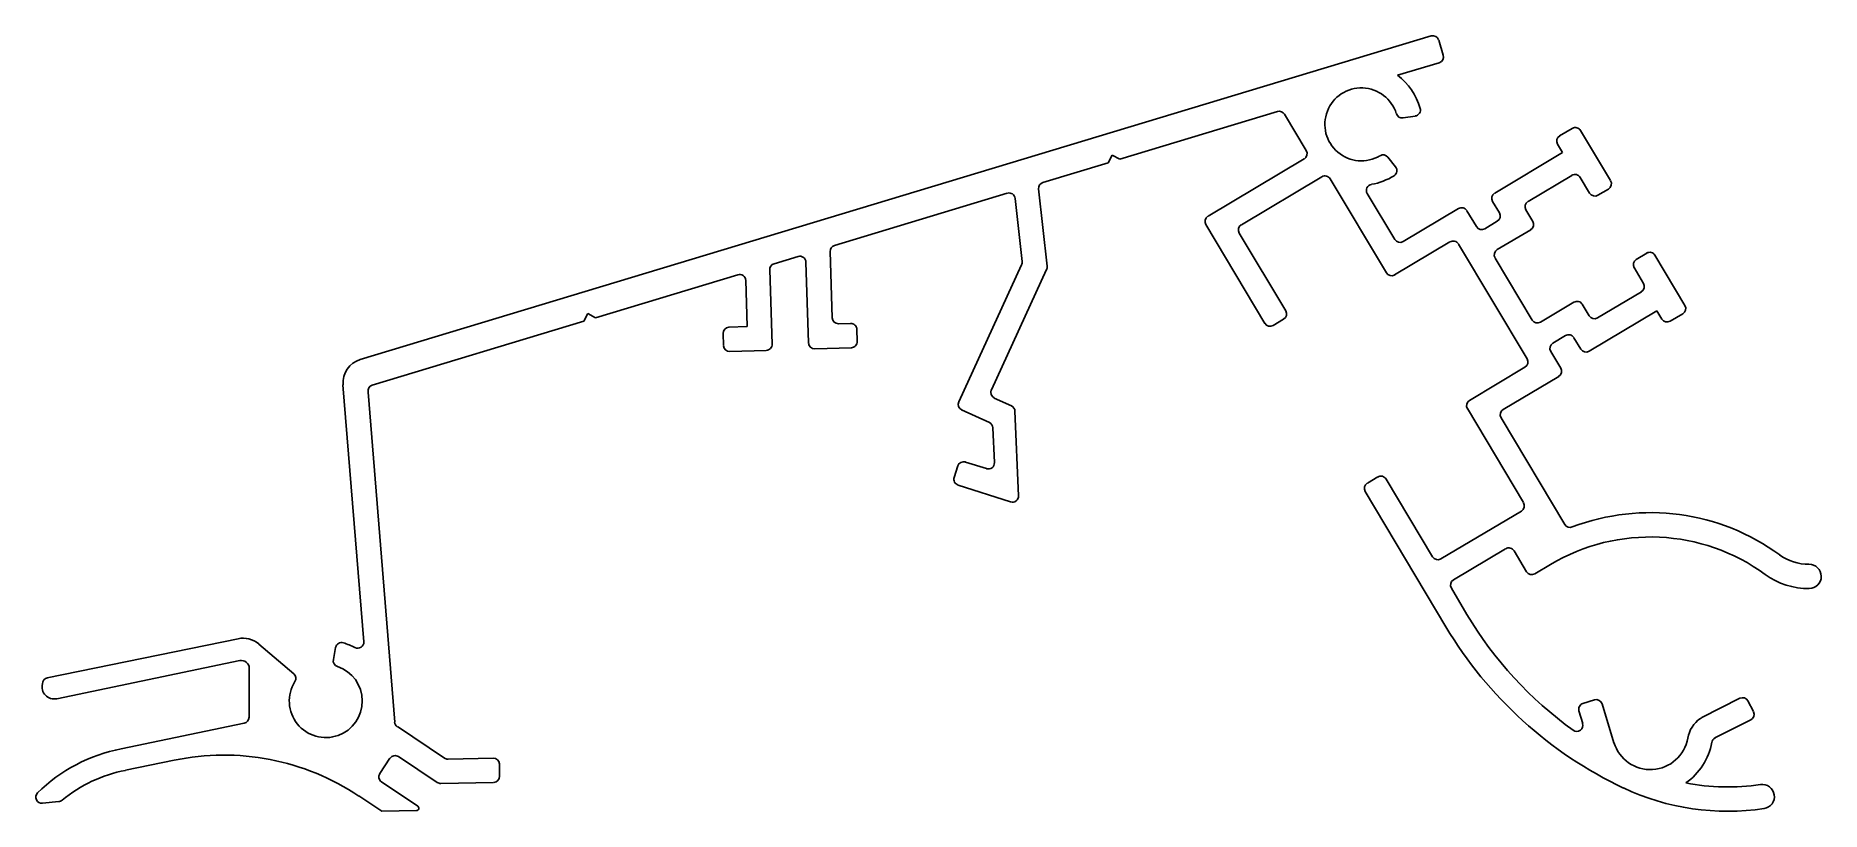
# Model space of a CAD drawing. Extents: x 2223 to 2370, y 1636 to 1700.
import ezdxf

# ---------------------------------------------------------------- set-up
doc = ezdxf.new("R2010")
doc.units = 0
doc.layers.get('0').update_dxf_attribs({"linetype": 'CONTINUOUS'})

msp = doc.modelspace()

# ---------------------------------------------------------------- linework, layer by layer
for p, q in [((2337.59, 1699.76), (2249.61, 1673.15)), ((2338.59, 1698.18), (2338.21, 1699.42)), ((2334.82, 1696.52), (2338.25, 1697.55)), ((2312.01, 1689.62), (2324.97, 1693.54)), ((2325.55, 1693.32), (2327.33, 1690.33)), ((2335.29, 1693.02), (2336.28, 1693.17)), ((2349.18, 1692.16), (2348.15, 1691.54)), ((2352.33, 1687.86), (2349.87, 1691.98)), ((2348.39, 1690.17), (2342.81, 1686.84)), ((2347.98, 1690.85), (2348.39, 1690.17)), ((2305.69, 1687.71), (2311.05, 1689.33)), ((2311.05, 1689.33), (2311.38, 1689.95)), ((2311.38, 1689.95), (2312.01, 1689.62)), ((2327.16, 1689.65), (2319.26, 1684.93)), ((2334.67, 1689), (2334.04, 1689.79)), ((2306.04, 1680.82), (2305.34, 1687.18)), ((2322, 1684.24), (2328.61, 1688.18)), ((2329.3, 1688.01), (2333.91, 1680.28)), ((2345.55, 1686.14), (2349.16, 1688.29)), ((2349.84, 1688.12), (2350.61, 1686.84)), ((2351.29, 1686.66), (2352.15, 1687.17)), ((2288.56, 1682.53), (2302.77, 1686.83)), ((2303.41, 1686.4), (2303.99, 1681.21)), ((2334.6, 1683.02), (2332.34, 1686.81)), ((2339.84, 1685.57), (2335.29, 1682.85)), ((2342.63, 1686.15), (2343.2, 1685.21)), ((2319.08, 1684.25), (2323.92, 1676.13)), ((2341.31, 1684.08), (2340.52, 1685.39)), ((2343.02, 1684.52), (2341.99, 1683.91)), ((2345.94, 1684.51), (2345.38, 1685.46)), ((2325.64, 1677.16), (2321.82, 1683.55)), ((2334.59, 1680.11), (2339.14, 1682.82)), ((2339.83, 1682.65), (2345.47, 1673.21)), ((2343.02, 1682.19), (2345.77, 1683.83)), ((2283.61, 1681.03), (2285.59, 1681.63)), ((2286.23, 1681.17), (2286.44, 1674.52)), ((2288.38, 1676.58), (2288.21, 1682.03)), ((2345.89, 1676.4), (2342.84, 1681.5)), ((2355.3, 1681.9), (2354.44, 1681.39)), ((2358.44, 1677.61), (2355.98, 1681.73)), ((2268.93, 1676.59), (2280.63, 1680.13)), ((2283.45, 1674.42), (2283.25, 1680.54)), ((2303.94, 1680.94), (2298.78, 1669.69)), ((2301.46, 1670.66), (2306, 1680.55)), ((2354.27, 1680.71), (2355.03, 1679.42)), ((2281.28, 1679.67), (2281.4, 1675.86)), ((2354.86, 1678.73), (2351.25, 1676.58)), ((2267.98, 1676.3), (2268.31, 1676.93)), ((2268.31, 1676.93), (2268.93, 1676.59)), ((2349.32, 1677.87), (2346.57, 1676.23)), ((2350.57, 1676.75), (2350.01, 1677.7)), ((2350.56, 1673.84), (2356.14, 1677.17)), ((2356.14, 1677.17), (2356.55, 1676.48)), ((2357.24, 1676.31), (2358.27, 1676.92)), ((2250.59, 1671.05), (2267.98, 1676.3)), ((2279.42, 1675.29), (2279.45, 1674.3)), ((2281.4, 1675.86), (2279.9, 1675.81)), ((2289.9, 1676.13), (2288.9, 1676.1)), ((2290.44, 1674.65), (2290.41, 1675.65)), ((2324.61, 1675.96), (2325.47, 1676.47)), ((2279.96, 1673.81), (2282.96, 1673.91)), ((2286.96, 1674.03), (2289.96, 1674.13)), ((2348.24, 1672.46), (2347.42, 1673.83)), ((2347.6, 1674.51), (2348.63, 1675.13)), ((2349.31, 1674.95), (2349.88, 1674.01)), ((2345.29, 1672.52), (2340.74, 1669.8)), ((2248.19, 1671.08), (2249.9, 1649.96)), ((2343.52, 1669.06), (2348.07, 1671.77)), ((2252.44, 1643.34), (2250.25, 1670.47)), ((2303.11, 1669.34), (2301.7, 1669.99)), ((2299.02, 1669.02), (2301.3, 1667.98)), ((2303.69, 1661.95), (2303.4, 1668.91)), ((2340.57, 1669.12), (2345.18, 1661.39)), ((2348.58, 1659.6), (2343.34, 1668.37)), ((2301.59, 1667.54), (2301.71, 1664.68)), ((2298.71, 1664.41), (2298.4, 1663.46)), ((2301.06, 1664.19), (2299.33, 1664.73)), ((2298.73, 1662.83), (2303.04, 1661.46)), ((2332.17, 1662.3), (2338.81, 1651.18)), ((2333.21, 1663.5), (2332.35, 1662.99)), ((2337.71, 1656.93), (2333.89, 1663.33)), ((2345.01, 1660.7), (2338.39, 1656.76)), ((2339.42, 1655.04), (2343.71, 1657.6)), ((2344.4, 1657.43), (2345.42, 1655.71)), ((2346.11, 1655.54), (2347.4, 1656.31)), ((2340.53, 1652.21), (2339.25, 1654.36)), ((2239.57, 1650.21), (2223.9, 1646.99)), ((2244.14, 1647.33), (2241.27, 1649.77)), ((2247.58, 1649.48), (2247.4, 1648.49)), ((2224.68, 1645.27), (2239.71, 1648.41)), ((2240.49, 1647.77), (2240.47, 1643.75)), ((2351.02, 1645.18), (2350.06, 1644.89)), ((2352.6, 1641.66), (2351.64, 1644.85)), ((2362.95, 1645.31), (2359.83, 1643.73)), ((2364.07, 1644.21), (2363.62, 1645.09)), ((2240.07, 1643.26), (2229.98, 1641.15)), ((2349.73, 1644.27), (2350.04, 1643.23)), ((2360.91, 1642.05), (2363.85, 1643.53)), ((2256.53, 1640.4), (2252.66, 1642.98)), ((2230.33, 1639.39), (2234.31, 1640.22)), ((2251.22, 1639.13), (2252.05, 1640.38)), ((2252.75, 1640.52), (2255.94, 1638.38)), ((2260.53, 1640.4), (2256.82, 1640.31)), ((2261.06, 1638.91), (2261.04, 1639.91)), ((2249.49, 1637.28), (2251.38, 1636.02)), ((2254.34, 1636.45), (2251.36, 1638.44)), ((2256.23, 1638.3), (2260.57, 1638.4)), ((2223.5, 1636.68), (2224.85, 1636.82)), ((2251.38, 1636.02), (2254.23, 1636.08))]:
    msp.add_line(p, q)
for centre, radius, start, end in [((2337.73, 1699.28), 0.5, 16.8246, 106.8246), ((2338.11, 1698.03), 0.5, 286.8246, 16.8246), ((2331.86, 1692.49), 5, 15.204, 53.6945), ((2331.86, 1692.49), 3, 17.0378, 300.6114), ((2325.12, 1693.06), 0.5, 30.8246, 106.8246), ((2335.21, 1693.51), 0.5, 197.0378, 278.8246), ((2336.21, 1693.67), 0.5, 278.8246, 15.204), ((2348.41, 1691.11), 0.5, 120.8246, 210.8246), ((2349.44, 1691.73), 0.5, 30.8246, 120.8246), ((2326.9, 1690.07), 0.5, 300.8246, 30.8246), ((2333.65, 1689.48), 0.5, 38.8246, 120.6114), ((2334.28, 1688.69), 0.5, 302.4452, 38.8246), ((2305.84, 1687.23), 0.5, 106.8246, 186.2863), ((2328.87, 1687.75), 0.5, 30.8246, 120.8246), ((2332.77, 1687.06), 0.5, 99.5009, 210.8246), ((2331.86, 1692.49), 5, 279.5009, 302.4452), ((2349.41, 1687.87), 0.5, 30.8246, 120.8246), ((2351.9, 1687.6), 0.5, 300.8246, 30.8246), ((2302.92, 1686.35), 0.5, 6.2863, 106.8246), ((2340.09, 1685.14), 0.5, 30.8246, 120.8246), ((2343.06, 1686.41), 0.5, 120.8246, 210.8246), ((2345.8, 1685.71), 0.5, 120.8246, 210.8246), ((2351.04, 1687.09), 0.5, 210.8246, 300.8246), ((2319.51, 1684.5), 0.5, 120.8246, 210.8246), ((2322.25, 1683.81), 0.5, 120.8246, 210.8246), ((2342.77, 1684.95), 0.5, 300.8246, 30.8246), ((2345.51, 1684.26), 0.5, 300.8246, 30.8246), ((2335.03, 1683.28), 0.5, 210.8246, 300.8246), ((2339.4, 1682.4), 0.5, 30.8246, 120.8246), ((2341.74, 1684.34), 0.5, 210.8246, 300.8246), ((2285.73, 1681.15), 0.5, 1.8246, 106.8246), ((2288.71, 1682.05), 0.5, 106.8246, 181.8246), ((2303.49, 1681.15), 0.5, 335.3353, 6.2863), ((2343.27, 1681.76), 0.5, 120.8246, 210.8246), ((2354.7, 1680.96), 0.5, 120.8246, 210.8246), ((2355.55, 1681.47), 0.5, 30.8246, 120.8246), ((2280.78, 1679.65), 0.5, 1.8246, 106.8246), ((2283.75, 1680.55), 0.5, 106.8246, 181.8246), ((2305.55, 1680.76), 0.5, 335.3353, 6.2863), ((2334.34, 1680.54), 0.5, 210.8246, 300.8246), ((2354.6, 1679.16), 0.5, 300.8246, 30.8246), ((2325.21, 1676.9), 0.5, 300.8246, 30.8246), ((2349.58, 1677.44), 0.5, 30.8246, 120.8246), ((2351, 1677.01), 0.5, 210.8246, 300.8246), ((2358.01, 1677.35), 0.5, 300.8246, 30.8246), ((2279.92, 1675.31), 0.5, 91.8246, 181.8246), ((2288.88, 1676.6), 0.5, 181.8246, 271.8246), ((2289.91, 1675.63), 0.5, 1.8246, 91.8246), ((2324.35, 1676.39), 0.5, 210.8246, 300.8246), ((2346.32, 1676.66), 0.5, 210.8246, 300.8246), ((2356.98, 1676.74), 0.5, 210.8246, 300.8246), ((2279.95, 1674.31), 0.5, 181.8246, 271.8246), ((2282.95, 1674.41), 0.5, 271.8246, 1.8246), ((2286.94, 1674.53), 0.5, 181.8246, 271.8246), ((2289.94, 1674.63), 0.5, 271.8246, 1.8246), ((2347.85, 1674.08), 0.5, 120.8246, 210.8246), ((2348.88, 1674.7), 0.5, 30.8246, 120.8246), ((2350.31, 1674.27), 0.5, 210.8246, 300.8246), ((2250.19, 1671.24), 2, 106.8246, 184.6088), ((2345.04, 1672.95), 0.5, 300.8246, 30.8246), ((2347.81, 1672.2), 0.5, 300.8246, 30.8246), ((2250.74, 1670.57), 0.5, 106.8246, 191.8246), ((2299.23, 1669.48), 0.5, 155.3353, 245.3353), ((2301.91, 1670.45), 0.5, 155.3353, 245.3353), ((2341, 1669.37), 0.5, 120.8246, 210.8246), ((2301.09, 1667.52), 0.5, 2.3353, 65.3353), ((2302.9, 1668.89), 0.5, 2.3353, 65.3353), ((2343.77, 1668.63), 0.5, 120.8246, 210.8246), ((2299.18, 1664.26), 0.5, 72.3353, 162.3353), ((2301.21, 1664.66), 0.5, 252.3353, 2.3353), ((2333.46, 1663.07), 0.5, 30.8246, 120.8246), ((2298.88, 1663.31), 0.5, 162.3353, 252.3353), ((2332.6, 1662.56), 0.5, 120.8246, 210.8246), ((2303.19, 1661.93), 0.5, 252.3353, 2.3353), ((2344.75, 1661.13), 0.5, 300.8246, 30.8246), ((2349.01, 1659.86), 0.5, 210.8246, 290.8639), ((2355.6, 1642.57), 18, 53.8246, 110.8639), ((2355.6, 1642.57), 16, 53.8246, 120.8246), ((2338.14, 1657.19), 0.5, 210.8246, 300.8246), ((2343.97, 1657.17), 0.5, 30.8246, 120.8246), ((2368.58, 1660.33), 4, 233.8246, 270.7152), ((2368.64, 1655.33), 1, 270.7152, 90.7152), ((2339.68, 1654.61), 0.5, 120.8246, 210.8246), ((2345.85, 1655.97), 0.5, 210.8246, 300.8246), ((2368.58, 1660.33), 6, 233.8246, 270.7152), ((2367.85, 1668.51), 31.82, 210.8246, 234.2684), ((2367.85, 1668.51), 33.82, 210.8246, 244.7152), ((2239.97, 1648.25), 2, 49.6088, 101.615), ((2248.08, 1649.39), 0.5, 73.2295, 169.6088), ((2246.78, 1645.08), 5, 61.5531, 73.2295), ((2249.4, 1649.92), 0.5, 241.5531, 4.6088), ((2239.84, 1647.77), 0.646, 359.771, 101.771), ((2246.78, 1645.08), 3, 147.822, 71.3956), ((2247.89, 1648.4), 0.5, 169.6088, 251.3956), ((2224.47, 1646.25), 1, 165.6396, 281.771), ((2224.01, 1646.5), 0.5, 101.615, 179.964), ((2243.82, 1646.95), 0.5, 327.822, 49.6088), ((2350.21, 1644.41), 0.5, 106.8246, 196.8246), ((2351.16, 1644.7), 0.5, 16.8246, 106.8246), ((2363.18, 1644.86), 0.5, 26.8246, 116.8246), ((2239.97, 1643.75), 0.5, 281.771, 359.771), ((2252.93, 1643.39), 0.5, 186.2863, 236.2863), ((2349.56, 1643.09), 0.5, 234.2684, 16.8246), ((2361.14, 1641.6), 2.5, 124.8551, 170.1171), ((2360.28, 1642.83), 1, 116.8246, 124.8551), ((2363.62, 1643.98), 0.5, 296.8246, 26.8246), ((2355.6, 1642.57), 3.12, 196.8246, 350.1171), ((2355.6, 1642.57), 5.12, 304.6135, 350.1171), ((2361.14, 1641.6), 0.5, 116.8246, 170.1171), ((2232.5, 1628.01), 13.38, 100.8637, 134.6289), ((2238.39, 1620.64), 20, 56.2863, 101.771), ((2252.47, 1640.1), 0.5, 56.2863, 146.2863), ((2256.8, 1640.81), 0.5, 236.2863, 271.2863), ((2260.54, 1639.9), 0.5, 1.2863, 91.2863), ((2232.5, 1628.01), 11.58, 100.7958, 129.6058), ((2251.64, 1638.85), 0.5, 146.2863, 236.2863), ((2260.56, 1638.9), 0.5, 271.2863, 1.2863), ((2223.45, 1637.18), 0.5, 134.6289, 275.9703), ((2256.22, 1638.8), 0.5, 236.2863, 271.2863), ((2361.95, 1656.02), 20, 244.7152, 278.6095), ((2361.95, 1656.02), 18, 258.9753, 278.6095), ((2364.79, 1637.23), 1, 278.6095, 98.6095), ((2224.79, 1637.32), 0.5, 275.9703, 309.6058), ((2254.22, 1636.28), 0.2, 271.2863, 56.2863)]:
    msp.add_arc(centre, radius, start, end)

doc.saveas('drawing.dxf')
